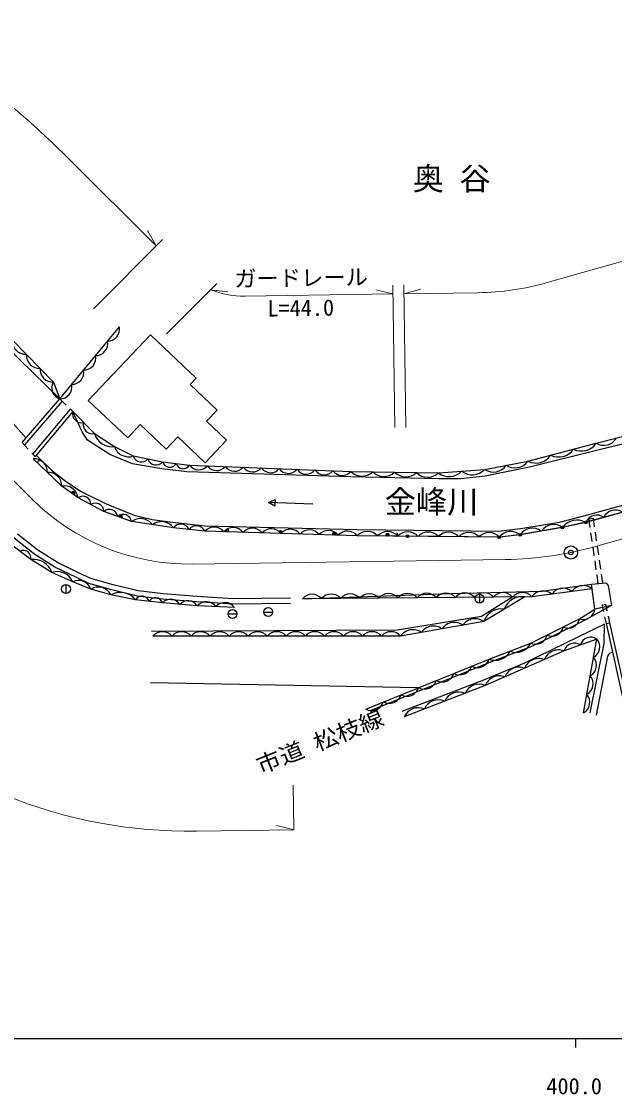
# Model space of a CAD drawing. Units: millimetres, scale not verified. Extents: x 40000 to 680000, y 20000 to 380000.
# Drawn here: x 405828 to 472371, y 198715 to 319227 of the extents above; entities that cross this region are included whole.
import ezdxf
from ezdxf.enums import TextEntityAlignment as Align

# ---------------------------------------------------------------- set-up
doc = ezdxf.new("R2010")
doc.units = ezdxf.units.MM
doc.header["$LTSCALE"] = 1000
doc.header["$PDMODE"] = 32
doc.header["$PDSIZE"] = 500
for name, color, linetype, lineweight in [('M-BGD', 7, 'Continuous', 25), ('M-BMK', 2, 'Continuous', 13), ('M-BMK-HTXT', 7, 'Continuous', 13), ('M-BMK-SRVR', 3, 'Continuous', 25), ('M-STR-HTXT', 7, 'Continuous', 13), ('M-STR-STR1', 1, 'Continuous', 25), ('M-STR-STRC', 7, 'Continuous', 25), ('M-TTL-BAND', 7, 'Continuous', 25)]:
    doc.layers.add(name, color=color, linetype=linetype, lineweight=lineweight)
doc.styles.add('ＭＳ ゴシック', font='')
doc.styles.get('ＭＳ ゴシック').set_extended_font_data('MS Gothic')

msp = doc.modelspace()

# ---------------------------------------------------------------- linework, layer by layer
at = {"layer": 'M-BGD'}
for p, q in [((410134, 276847), (416811, 284931)), ((406221, 271677), (410437, 276586)), ((411280, 275696), (407057, 270620)), ((422053, 271199), (419148, 273949)), ((423362, 272581), (422053, 271199)), ((433528, 265189), (434289, 265539)), ((438525, 265025), (433528, 265189)), ((434265, 264789), (433528, 265189)), ((434289, 265539), (434265, 264789)), ((469505, 263369), (469999, 263440)), ((469643, 262410), (469505, 263369)), ((470138, 262481), (469999, 263440)), ((469872, 260826), (469729, 261816)), ((470367, 260898), (470224, 261888)), ((470101, 259243), (469958, 260233)), ((470596, 259314), (470453, 260304)), ((470330, 257659), (470187, 258649)), ((470824, 257731), (470681, 258721)), ((470554, 256107), (470415, 257065)), ((471049, 256178), (470910, 257137)), ((410812, 255987), (410812, 254987)), ((457219, 254915), (457219, 253915)), ((470989, 253693), (471379, 253782)), ((471159, 252945), (470989, 253693)), ((471549, 253034), (471379, 253782)), ((429005, 252689), (430005, 252689)), ((433012, 252904), (434012, 252904)), ((471464, 251613), (471293, 252361)), ((471854, 251702), (471683, 252450)), ((471464, 251613), (471854, 251700)), ((473912, 240639), (471464, 251613)), ((474302, 240726), (471854, 251700)), ((450382, 244406), (420319, 244953))]:
    msp.add_line(p, q, dxfattribs=at)
for points in [[(343954, 324607), (354596, 315972), (361189, 312669), (368129, 309378), (375283, 305765), (383331, 301115), (387230, 298647), (389448, 296572), (394814, 291743), (402504, 284267), (410134, 276847)], [(344098, 324850), (354972, 316602), (361666, 313584), (368534, 310203), (375777, 306716), (383772, 301994), (387582, 299311), (389783, 297509), (395443, 292466), (403205, 285043), (407943, 280263), (409414, 278727), (410134, 276847)], [(406354, 272446), (400922, 278478), (396438, 283057), (392241, 287039), (389332, 289567), (386113, 292167), (383728, 294027), (379769, 296912), (375358, 299869), (371470, 302230), (367154, 304352), (362099, 306737), (355588, 309885), (349555, 313319), (344213, 316753), (342162, 318041), (340722, 319128)], [(411588, 275440), (414013, 272955), (416263, 271479), (418378, 270429), (421669, 269762), (424689, 269412), (442781, 268696), (452618, 268518), (457813, 268911), (462642, 269845), (470327, 271872), (479284, 274153), (501260, 279661), (505266, 280985), (513636, 283274), (518322, 285742), (521720, 288175), (524725, 291179), (527014, 294077), (528016, 295722), (529518, 300050), (531021, 305380), (533346, 312713), (535850, 317042)], [(429729, 253420), (425544, 253599), (421645, 253921), (418640, 254279), (415850, 254851), (413608, 255479), (411594, 256282), (409233, 257355), (406872, 258786), (404439, 260646), (402257, 262649), (397714, 267550), (393494, 272307), (391884, 273917), (390203, 275526), (387699, 277780), (385338, 279819), (382941, 282072), (380437, 284076), (377898, 286079), (375501, 288368)], [(419148, 273949), (417750, 272472), (413319, 276666), (420294, 284035), (425418, 279185), (424741, 278471), (427793, 275582), (426603, 274325), (428847, 272201), (426445, 269663), (423362, 272581)], [(479461, 273258), (470339, 271058), (462824, 269180), (457847, 268179), (455145, 267861), (452697, 267877), (442792, 268099), (424382, 268648), (421592, 268982), (418301, 269530), (415749, 270603), (413245, 272201), (412625, 273155), (411588, 275440)], [(485466, 267499), (469144, 262975), (466552, 262408), (461767, 261581), (459440, 261312), (443512, 261468), (426409, 261979), (422868, 262372), (418182, 263052), (415070, 264197), (412172, 265735), (410340, 267039), (407145, 270107)], [(407485, 270509), (409196, 268851), (410865, 267531), (412518, 266450), (415332, 265051), (418464, 263795), (420499, 263302), (422757, 262985), (426437, 262579), (443482, 262164), (459404, 261989), (462075, 262307), (466192, 262990), (469086, 263754), (485345, 268229)], [(435999, 254458), (429599, 254398), (425548, 254635), (421726, 254944), (418937, 255272), (416120, 255976), (413602, 256676), (412242, 257321), (409868, 258449), (407660, 259867), (405399, 261657)], [(436005, 253858), (429584, 253798), (425506, 254037), (421667, 254347), (418829, 254681), (415967, 255396), (413392, 256111), (411985, 256779), (409576, 257924), (407311, 259378), (405022, 261191)], [(437364, 254394), (454069, 255002), (464228, 255253), (469780, 256036)], [(469853, 255514), (463083, 254609), (437364, 254394)], [(420402, 250766), (447981, 250891), (457460, 252429), (460857, 254590)], [(462319, 254602), (457693, 251842), (448369, 250196), (420581, 250193)], [(444458, 242003), (458301, 247619), (462987, 249407), (468448, 252148), (470172, 253238)], [(472038, 253630), (468640, 251768), (463161, 249068), (458439, 247279), (444961, 241814)], [(469626, 241564), (471216, 249377), (471232, 251540), (462257, 247148), (457661, 245252), (448504, 241746)], [(468896, 241571), (470398, 249869), (466706, 248532), (457867, 244645), (448763, 241139)], [(470360, 241323), (471637, 247958), (471838, 248265), (472177, 248435)]]:
    msp.add_lwpolyline(points, dxfattribs=at)
msp.add_lwpolyline([(472038, 253630), (470172, 253238), (469780, 256036), (471391, 256184), (471677, 255877)], close=True, dxfattribs=at)
for centre in [(410812, 255487), (457219, 254415), (429505, 252689), (433512, 252904)]:
    msp.add_circle(centre, 500, dxfattribs=at)
for centre, radius, start, end in [((415488, 284663), 1349, 269.45512, 11.43428), ((406291, 283363), 1508, 176.69729, 272.78906), ((414153, 283047), 1349, 269.45512, 11.43428), ((407870, 281769), 1508, 176.69729, 272.78906), ((412817, 281430), 1349, 269.45512, 11.43428), ((409314, 280103), 1380, 173.38073, 274.13313), ((411482, 279813), 1349, 269.45512, 11.43428), ((410486, 278060), 1263, 148.11483, 253.7813), ((410146, 278196), 1349, 269.45512, 11.43428), ((412554, 275171), 1004, 164.4208, 284.1834), ((413767, 273928), 1004, 164.4208, 284.1834), ((415995, 273522), 2061, 195.96612, 277.48804), ((471179, 273209), 1585, 237.48196, 331.08349), ((417829, 271978), 1643, 197.68831, 289.52675), ((466101, 272313), 2005, 243.41597, 326.13678), ((468662, 272989), 2005, 243.41597, 326.13678), ((407267, 268635), 1477, 357.56914, 94.75727), ((419291, 270708), 955, 196.97444, 320.0865), ((420936, 270374), 955, 196.97444, 320.0865), ((463539, 271638), 2005, 243.41597, 326.13678), ((422462, 270000), 828, 196.7279, 330.06243), ((423972, 269825), 828, 196.7279, 330.06243), ((425725, 270133), 1262, 214.87449, 320.59657), ((427735, 270054), 1262, 214.87449, 320.59657), ((429745, 269974), 1262, 214.87449, 320.59657), ((431755, 269895), 1262, 214.87449, 320.59657), ((433766, 269815), 1262, 214.87449, 320.59657), ((435776, 269736), 1262, 214.87449, 320.59657), ((437786, 269656), 1262, 214.87449, 320.59657), ((439796, 269577), 1262, 214.87449, 320.59657), ((441806, 269497), 1262, 214.87449, 320.59657), ((456405, 270255), 1946, 232.32725, 316.33605), ((458781, 270384), 1762, 236.69098, 325.20248), ((461195, 270851), 1762, 236.69098, 325.20248), ((408865, 267101), 1477, 357.56914, 94.75727), ((444034, 269936), 1762, 224.70866, 313.20808), ((446493, 269892), 1762, 224.70866, 313.20808), ((448952, 269847), 1762, 224.70866, 313.20808), ((451412, 269802), 1762, 224.70866, 313.20808), ((453808, 270058), 1946, 232.32725, 316.33605), ((410668, 265560), 1514, 6.61866, 102.51788), ((412699, 264977), 923, 359.2978, 124.77774), ((414147, 264208), 923, 359.2978, 124.77774), ((415697, 263500), 937, 7.61253, 131.9988), ((472437, 262985), 1371, 54.92696, 156.05745), ((417253, 262928), 937, 7.61253, 131.9988), ((419188, 261743), 1651, 35.95032, 127.54463), ((421531, 261403), 1651, 35.95032, 127.54463), ((423693, 261734), 1044, 25.04791, 142.27171), ((465564, 260995), 1724, 55.03349, 144.56957), ((468171, 261216), 2010, 61.05647, 143.64848), ((470397, 262419), 1371, 54.92696, 156.05745), ((425464, 261537), 1044, 25.04791, 142.27171), ((427451, 261054), 1394, 38.17138, 138.40761), ((429589, 260990), 1394, 38.17138, 138.40761), ((431727, 260926), 1394, 38.17138, 138.40761), ((433865, 260862), 1394, 38.17138, 138.40761), ((436003, 260799), 1394, 38.17138, 138.40761), ((438140, 260735), 1394, 38.17138, 138.40761), ((440278, 260671), 1394, 38.17138, 138.40761), ((442416, 260607), 1394, 38.17138, 138.40761), ((444639, 260413), 1545, 41.99236, 136.88301), ((446915, 260390), 1545, 41.99236, 136.88301), ((449190, 260368), 1545, 41.99236, 136.88301), ((451466, 260346), 1545, 41.99236, 136.88301), ((453741, 260323), 1545, 41.99236, 136.88301), ((456017, 260301), 1545, 41.99236, 136.88301), ((458292, 260279), 1545, 41.99236, 136.88301), ((460732, 260333), 1621, 50.34924, 142.83941), ((463171, 260581), 1724, 55.03349, 144.56957), ((406060, 258984), 836, 346.29388, 118.8954), ((407194, 256655), 2155, 18.95686, 98.60633), ((409821, 255515), 1931, 23.38206, 107.73003), ((412258, 255020), 1426, 18.76627, 117.77025), ((414431, 254101), 1605, 27.86601, 120.8495), ((466607, 254025), 1546, 50.19478, 145.04333), ((468864, 254327), 1546, 50.19478, 145.04333), ((416888, 252823), 2278, 39.71571, 117.09994), ((419353, 253869), 822, 16.28574, 150.13631), ((420856, 253690), 822, 16.28574, 150.13631), ((422562, 253136), 1207, 31.12657, 139.43316), ((438443, 253505), 1398, 40.45413, 140.50211), ((440587, 253523), 1398, 40.45413, 140.50211), ((442730, 253540), 1398, 40.45413, 140.50211), ((444873, 253558), 1398, 40.45413, 140.50211), ((447016, 253576), 1398, 40.45413, 140.50211), ((449160, 253594), 1398, 40.45413, 140.50211), ((451303, 253612), 1398, 40.45413, 140.50211), ((453446, 253630), 1398, 40.45413, 140.50211), ((455590, 253648), 1398, 40.45413, 140.50211), ((457733, 253666), 1398, 40.45413, 140.50211), ((459876, 253684), 1398, 40.45413, 140.50211), ((461964, 252569), 2064, 80.0923, 161.56315), ((462019, 253701), 1398, 40.45413, 140.50211), ((464350, 253723), 1546, 50.19478, 145.04333), ((424511, 252975), 1207, 31.12657, 139.43316), ((426554, 252708), 1347, 36.50942, 138.59649), ((428647, 252619), 1347, 36.50942, 138.59649), ((459651, 251189), 2064, 80.0923, 161.56315), ((468888, 253361), 1290, 250.05862, 354.52696), ((456727, 250503), 1651, 54.20353, 145.81243), ((467185, 252395), 1287, 244.34644, 348.94945), ((421650, 249301), 1392, 39.86293, 140.14936), ((423787, 249301), 1392, 39.86293, 140.14936), ((425925, 249302), 1392, 39.86293, 140.14936), ((428062, 249302), 1392, 39.86293, 140.14936), ((430200, 249302), 1392, 39.86293, 140.14936), ((432337, 249302), 1392, 39.86293, 140.14936), ((434475, 249303), 1392, 39.86293, 140.14936), ((436612, 249303), 1392, 39.86293, 140.14936), ((438750, 249303), 1392, 39.86293, 140.14936), ((440888, 249303), 1392, 39.86293, 140.14936), ((443025, 249303), 1392, 39.86293, 140.14936), ((445163, 249304), 1392, 39.86293, 140.14936), ((447300, 249304), 1392, 39.86293, 140.14936), ((449734, 249269), 1651, 54.20353, 145.81243), ((452065, 249680), 1651, 54.20353, 145.81243), ((454396, 250091), 1651, 54.20353, 145.81243), ((465365, 251481), 1287, 244.34644, 348.94945), ((463544, 250568), 1287, 244.34644, 348.94945), ((469719, 248864), 1214, 55.9333, 163.88924), ((469363, 248985), 1361, 298.98978, 40.48747), ((459001, 249301), 1822, 247.41162, 334.37003), ((461344, 250196), 1822, 247.41162, 334.37003), ((466087, 246941), 1707, 68.73489, 158.73992), ((467872, 248195), 1214, 55.9333, 163.88924), ((456978, 248041), 1389, 241.86883, 342.29446), ((463877, 245969), 1707, 68.73489, 158.73992), ((468987, 246911), 1361, 298.98978, 40.48747), ((453023, 246437), 1389, 241.86883, 342.29446), ((455001, 247239), 1389, 241.86883, 342.29446), ((461667, 244998), 1707, 68.73489, 158.73992), ((451046, 245634), 1389, 241.86883, 342.29446), ((457173, 243052), 1737, 66.4694, 155.65087), ((459458, 244026), 1707, 68.73489, 158.73992), ((468612, 244836), 1361, 298.98978, 40.48747), ((447090, 244030), 1389, 241.86883, 342.29446), ((449068, 244832), 1389, 241.86883, 342.29446), ((454897, 242176), 1737, 66.4694, 155.65087), ((468236, 242761), 1361, 298.98978, 40.48747), ((445113, 243228), 1389, 241.86883, 342.29446), ((452622, 241300), 1737, 66.4694, 155.65087), ((450346, 240423), 1737, 66.4694, 155.65087)]:
    msp.add_arc(centre, radius, start, end, dxfattribs=at)
at = {"layer": 'M-BMK'}
for p, q in [((389983, 282533), (407039, 265564)), ((470504, 260326), (520717, 274626)), ((425035, 258290), (460131, 258801))]:
    msp.add_line(p, q, dxfattribs=at)
for centre, radius, start, end in [((424671, 283287), 25000, 225.14687, 270.83471), ((459549, 298797), 40000, 270.83456, 285.89584)]:
    msp.add_arc(centre, radius, start, end, dxfattribs=at)
at = {"layer": 'M-BMK-SRVR'}
msp.add_circle((467473, 259589), 750, dxfattribs=at)
msp.add_point((467473, 259589), dxfattribs=at)
at = {"layer": 'M-STR-HTXT'}
for p, q in [((411142, 303800), (420946, 294046)), ((464830, 289903), (504023, 301064)), ((420946, 294046), (419951, 295741)), ((413893, 286957), (421651, 294755)), ((422105, 284136), (427748, 289808)), ((447730, 273622), (447497, 289620)), ((448954, 273640), (448721, 289638)), ((427042, 289099), (428992, 288854)), ((430917, 288379), (447511, 288620)), ((447511, 288620), (445604, 289093)), ((448735, 288638), (450628, 289166)), ((448735, 288638), (457051, 288759)), ((436305, 233451), (436378, 228452)), ((425472, 228293), (436378, 228452)), ((436378, 228452), (434471, 228924))]:
    msp.add_line(p, q, dxfattribs=at)
for centre, radius, start, end in [((329328, 221566), 116000, 45.14691, 59.46145), ((456614, 318756), 30000, 270.83458, 285.89586), ((430771, 298377), 10000, 248.10843, 270.83473), ((424671, 283287), 55000, 225.14687, 270.83471)]:
    msp.add_arc(centre, radius, start, end, dxfattribs=at)
at = {"layer": 'M-STR-STR1'}
for p, q in [((405917, 271938), (410134, 276847)), ((410134, 276847), (410852, 276152)), ((411588, 275440), (407364, 270364)), ((411284, 275734), (411588, 275440)), ((405917, 271938), (406594, 271201)), ((407000, 270760), (407364, 270364))]:
    msp.add_line(p, q, dxfattribs=at)
at = {"layer": 'M-STR-STRC'}
for p, q in [((477161, 265197), (469289, 263015)), ((468998, 262943), (466698, 262440)), ((461618, 261564), (459589, 261329)), ((466404, 262382), (461914, 261606)), ((459290, 261313), (449282, 261412))]:
    msp.add_line(p, q, dxfattribs=at)
msp.add_lwpolyline([(447907, 261425), (443512, 261468), (426409, 261979), (422868, 262372), (418182, 263052), (415070, 264197), (412172, 265735), (410340, 267039), (407658, 269614)], dxfattribs=at)
for centre, radius in [((411637, 266254), 112), ((411637, 266254), 100), ((416969, 263618), 100), ((469144, 262975), 150), ((469144, 262975), 120), ((469144, 262975), 100), ((428917, 262017), 100), ((434915, 261838), 100), ((440912, 261658), 100), ((446908, 261547), 100), ((449132, 261413), 150), ((449132, 261413), 120), ((449132, 261413), 100), ((461767, 261581), 150), ((461767, 261581), 120), ((461767, 261581), 100), ((466552, 262408), 150), ((466552, 262408), 120), ((466552, 262408), 100), ((459440, 261312), 150), ((459440, 261312), 120), ((459440, 261312), 100)]:
    msp.add_circle(centre, radius, dxfattribs=at)
for centre, radius, start, end in [((407762, 269722), 150, 46.16321, 226.16321), ((411637, 266254), 188, 287.69838, 181.43817), ((411637, 266254), 150, 275.97789, 193.15865), ((416969, 263618), 188, 302.93577, 196.67556), ((416969, 263618), 150, 291.21529, 208.39604), ((416969, 263618), 112, 249.80568, 249.80565), ((428917, 262017), 188, 321.41959, 215.15939), ((428917, 262017), 150, 309.69911, 226.87987), ((428917, 262017), 112, 268.28954, 268.28944), ((434915, 261838), 188, 321.41959, 215.15939), ((434915, 261838), 150, 309.69911, 226.87987), ((434915, 261838), 112, 268.28954, 268.28944), ((440912, 261658), 188, 321.41959, 215.15939), ((440912, 261658), 150, 309.69911, 226.87987), ((440912, 261658), 112, 268.28954, 268.28944), ((446908, 261547), 188, 322.56779, 216.30759), ((446908, 261547), 150, 310.84731, 228.02807), ((446908, 261547), 112, 269.43773, 269.43764), ((447909, 261575), 150, 269.43769, 89.43769)]:
    msp.add_arc(centre, radius, start, end, dxfattribs=at)
at = {"layer": 'M-TTL-BAND'}
for p, q in [((40000, 205000), (579000, 205000)), ((40000, 205000), (579000, 205000)), ((468000, 205000), (468000, 204000)), ((468000, 205000), (468000, 204000))]:
    msp.add_line(p, q, dxfattribs=at)

# ---------------------------------------------------------------- texts
at = {"layer": 'M-BMK-HTXT', "style": 'ＭＳ ゴシック'}
for s, p in [('奥 谷', (454097, 299532)), ('金峰川', (451839, 263247))]:
    msp.add_text(s, height=2566, dxfattribs=at).set_placement(p, align=Align.BOTTOM_CENTER)
at = {"layer": 'M-BMK-HTXT', "style": 'ＭＳ ゴシック', "width": 1.1}
msp.add_text('市道 松枝線', height=1833, rotation=21.801, dxfattribs=at).set_placement((439852, 236995), align=Align.BOTTOM_CENTER)
at = {"layer": 'M-STR-HTXT', "style": 'ＭＳ ゴシック'}
msp.add_text('ガードレール', height=1833, rotation=0.835, dxfattribs=at).set_placement((437220, 288970), align=Align.BOTTOM_CENTER)
msp.add_text('L=44.0', height=1833, rotation=0.835, dxfattribs=at).set_placement((437150, 287969), align=Align.TOP_CENTER)
at = {"layer": 'M-TTL-BAND', "style": 'ＭＳ ゴシック'}
msp.add_text('400.0', height=1833, dxfattribs=at).set_placement((467844, 198195), align=Align.BOTTOM_CENTER)
msp.add_text('400.0', height=1833, dxfattribs=at).set_placement((467844, 198195), align=Align.BOTTOM_CENTER)

doc.saveas('drawing.dxf')
